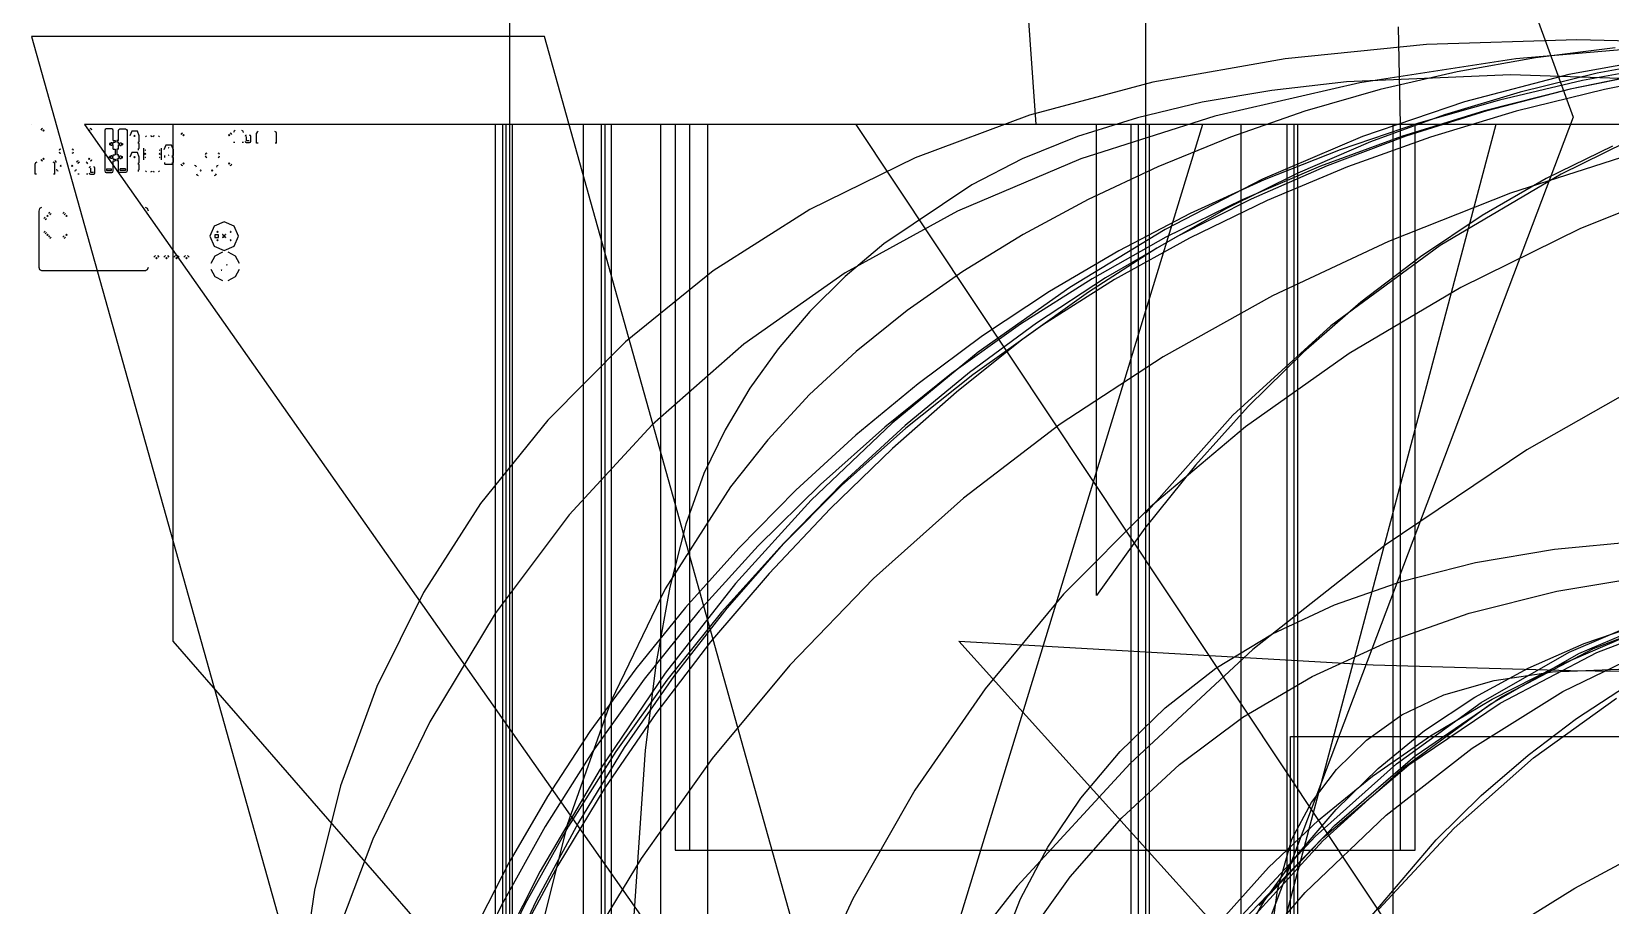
# Model space of a CAD drawing. Extents: x 0 to 263, y -199 to 66.
# Drawn here: x 0 to 61.5, y -24.2 to 9.8 of the extents above; entities that cross this region are included whole.
import ezdxf

# ---------------------------------------------------------------- set-up
doc = ezdxf.new("R2010")
doc.units = 0

msp = doc.modelspace()

# ---------------------------------------------------------------- linework, layer by layer
at = {"layer": 'Layer 1'}
for p, q in [((18.6267, 62.2754), (18.6267, -140.1246)), ((43.41323, -8.93807), (43.41323, 62.27533)), ((57.85774, 12.56), (60.06663, 6.49333)), ((38.719177, 12.11892), (39.1332, 6.20889)), ((53.3421, 6.20889), (53.256059, 10.012503)), ((0, 9.64223), (58.5616, -199.24777)), ((19.99, 9.64223), (0, 9.64223)), ((0, 9.64223), (0, 9.64223)), ((78.41, -199.24777), (19.99, 9.64223)), ((54.351741, 9.318997), (48.846506, 8.769076)), ((60.2088, 9.5022), (54.351741, 9.318997)), ((64.332442, 9.316782), (57.829739, 8.761157)), ((63.83043, 9.4272), (60.2088, 9.5022)), ((48.846506, 8.769076), (43.692, 7.851967)), ((57.829739, 8.761157), (51.753495, 7.835117)), ((58.601064, 8.807033), (55.549774, 8.266634)), ((61.704227, 9.193162), (58.601064, 8.807033)), ((64.052927, 8.901613), (59.898927, 8.150003)), ((64.055181, 8.772383), (60.998255, 8.204691)), ((57.61999, 8.1372), (51.233134, 7.871809)), ((55.549774, 8.266634), (52.5514, 7.572067)), ((59.898927, 8.150003), (55.833112, 7.09687)), ((61.888016, 7.996965), (57.61999, 8.1372)), ((60.998255, 8.204691), (57.997814, 7.474655)), ((63.373378, 8.274616), (59.948801, 7.58361)), ((63.296417, 8.2764), (59.957137, 7.586809)), ((63.759859, 8.538795), (60.430798, 7.917968)), ((64.835213, 8.26742), (61.289351, 7.572799)), ((43.692, 7.851967), (38.887125, 6.567202)), ((48.32815, 7.539279), (45.613926, 7.072823)), ((51.753495, 7.835117), (46.103195, 6.538661)), ((51.233134, 7.871809), (48.32815, 7.539279)), ((52.5514, 7.572067), (49.606984, 6.723439)), ((57.997814, 7.474655), (55.053917, 6.582211)), ((59.948801, 7.58361), (56.615709, 6.738666)), ((59.957137, 7.586809), (56.709273, 6.743976)), ((60.430798, 7.917968), (57.192553, 7.158999)), ((61.289351, 7.572799), (57.847531, 6.723836)), ((45.613926, 7.072823), (43.08931, 6.471913)), ((55.833112, 7.09687), (51.855503, 5.741704)), ((57.192553, 7.158999), (54.044986, 6.261822)), ((0, 6.20889), (0, 6.20889)), ((45.6265, 6.20889), (0.8489, -140.12411)), ((32.12662, 6.20919), (2.06632, 6.20919)), ((2.06632, 6.20919), (2.06668, 6.20889)), ((2.06668, 6.20889), (55.55368, -69.85161)), ((57.0551, 6.20889), (3.4335, -195.81511)), ((60.06663, 6.49333), (4.56453, -140.12467)), ((5.50223, 6.20889), (5.50223, -13.92441)), ((5.50223, 6.208271), (5.50223, 6.20889)), ((135.04423, 6.208271), (5.50223, 6.208271)), ((18.0622, 6.20889), (18.0622, -195.81311)), ((42.8489, 6.20889), (18.0622, 6.20889)), ((18.0622, 6.20889), (18.0622, 6.20889)), ((43.13332, 6.20905), (18.34662, 6.20905)), ((18.34662, 6.20905), (18.3467, 6.20889)), ((18.3467, 6.20889), (18.3467, -140.12411)), ((41.4889, 6.20889), (18.4845, 6.20889)), ((18.4845, 6.20889), (18.4845, -195.81311)), ((43.41309, 6.20943), (18.62639, 6.20943)), ((18.62639, 6.20943), (18.6267, 6.20889)), ((18.62646, 6.20853), (18.6267, 6.20889)), ((43.41486, 6.20853), (18.62646, 6.20853)), ((18.6267, 6.20889), (18.6267, -140.12411)), ((18.6267, 6.20889), (18.6267, -140.12311)), ((18.6267, 6.20889), (18.6267, -195.81511)), ((18.62677, 6.20861), (18.6267, 6.20889)), ((43.41517, 6.20861), (18.62677, 6.20861)), ((18.72, 6.209), (18.72, -140.124)), ((43.5555, 6.209), (18.72, 6.209)), ((18.72, 6.209), (18.72, 6.209)), ((21.4978, 6.20889), (21.4978, -195.81311)), ((47.1333, 6.20889), (21.4978, 6.20889)), ((21.4978, 6.20889), (21.4978, 6.20889)), ((48.91993, 6.209334), (22.19993, 6.209334)), ((22.19993, 6.209334), (22.2, 6.20889)), ((22.2, 6.20889), (22.2, -195.81311)), ((22.3422, 6.20889), (22.3422, -195.81311)), ((22.3432, 6.20879), (22.3422, 6.20889)), ((173.0982, 6.20879), (22.3432, 6.20879)), ((22.5778, 6.20889), (22.5778, -195.81311)), ((49.3422, 6.20889), (22.5778, 6.20889)), ((22.5778, 6.20889), (22.5778, 6.20889)), ((24.50651, 6.20884), (24.5066, 6.20889)), ((49.19981, 6.20884), (24.50651, 6.20884)), ((24.5066, 6.20889), (24.5066, -120.84011)), ((39.1332, 6.20889), (25.071, 6.20889)), ((25.071, 6.20889), (25.0711, 6.20889)), ((25.0711, 6.20889), (25.0711, -22.06211)), ((25.6355, 6.20889), (25.6355, -22.06211)), ((53.9065, 6.20889), (25.6355, 6.20889)), ((25.6355, 6.20889), (25.6355, 6.20889)), ((26.34, 6.20889), (26.34, -195.81511)), ((53.0584, 6.20889), (26.34, 6.20889)), ((26.34, 6.20889), (26.34, 6.20889)), ((70.55372, -51.55121), (32.12662, 6.20919)), ((38.887125, 6.567202), (34.430784, 4.914312)), ((43.08931, 6.471913), (40.75315, 5.736022)), ((46.103195, 6.538661), (40.878323, 4.87179)), ((41.48892, 6.20901), (41.4889, 6.20889)), ((41.48892, -12.13769), (41.48892, 6.20901)), ((42.8489, -195.81311), (42.8489, 6.20889)), ((43.13332, -70.41305), (43.13332, 6.20905)), ((43.41309, -69.71057), (43.41309, 6.20943)), ((43.41486, -73.70657), (43.41486, 6.20853)), ((43.41517, -73.84819), (43.41517, 6.20861)), ((43.5555, -140.124), (43.5555, 6.209)), ((45.62674, 6.20959), (45.6265, 6.20889)), ((71.54224, 6.20959), (45.62674, 6.20959)), ((49.606984, 6.723439), (46.71757, 5.720851)), ((47.1333, -152.54211), (47.1333, 6.20889)), ((48.91993, -83.488466), (48.91993, 6.209334)), ((49.19981, -120.84016), (49.19981, 6.20884)), ((49.3422, -88.99561), (49.3422, 6.20889)), ((54.044986, 6.261822), (50.987965, 5.226371)), ((55.053917, 6.582211), (52.166623, 5.527293)), ((53.0584, -195.81511), (53.0584, 6.20889)), ((53.3421, -22.06211), (53.3421, 6.20889)), ((56.615709, 6.738666), (53.374102, 5.739646)), ((56.709273, 6.743976), (53.55303, 5.747901)), ((53.9065, -22.06211), (53.9065, 6.20889)), ((57.847531, 6.723836), (54.509811, 5.720538)), ((57.05528, 6.20739), (57.0551, 6.20889)), ((84.33698, 6.20739), (57.05528, 6.20739)), ((0.383358, 6.031689), (0.367088, 5.992405)), ((0.422643, 6.04796), (0.383358, 6.031689)), ((0.469032, 5.998514), (0.444589, 5.97407)), ((0.444589, 5.97407), (0.469032, 5.949626)), ((0.493475, 5.97407), (0.469032, 5.998514)), ((0.469032, 5.949626), (0.493475, 5.97407)), ((0.493475, 5.97407), (0.493475, 5.97407)), ((2.242907, 5.998514), (2.218464, 5.97407)), ((2.218464, 5.97407), (2.242907, 5.949626)), ((2.26735, 5.97407), (2.242907, 5.998514)), ((2.242907, 5.949626), (2.26735, 5.97407)), ((2.26735, 5.97407), (2.26735, 5.97407)), ((2.328577, 6.031684), (2.289294, 6.047956)), ((2.34485, 5.9924), (2.328577, 6.031684)), ((2.85153, 5.97813), (2.85153, 5.97813)), ((2.85153, 5.97813), (2.85153, 4.39702)), ((2.867812, 6.017417), (2.851536, 5.978129)), ((2.9071, 6.03368), (2.867812, 6.017417)), ((3.12932, 6.03368), (2.9071, 6.03368)), ((3.168595, 6.017418), (3.129308, 6.033681)), ((3.12932, 6.03368), (3.12932, 6.03368)), ((3.18486, 5.97813), (3.168595, 6.017418)), ((3.184855, 5.58758), (3.25541, 5.58758)), ((3.18486, 5.97813), (3.18486, 5.97813)), ((3.18486, 5.587577), (3.18486, 5.97813)), ((3.25541, 5.58758), (3.25541, 5.58758)), ((3.25541, 5.58758), (3.25541, 5.58758)), ((3.25541, 5.58758), (3.25541, 5.52091)), ((3.31649, 5.58758), (3.31649, 5.58758)), ((3.387046, 5.58758), (3.31649, 5.58758)), ((3.31649, 5.58758), (3.31649, 5.58758)), ((3.31649, 5.58758), (3.31649, 5.52091)), ((3.38704, 5.97813), (3.403316, 6.017418)), ((3.38704, 5.97813), (3.38704, 5.97813)), ((3.38704, 5.587577), (3.38704, 5.97813)), ((3.403316, 6.017418), (3.442607, 6.033681)), ((3.44258, 6.03368), (3.44258, 6.03368)), ((3.44258, 6.03368), (3.6648, 6.03368)), ((3.66481, 6.03368), (3.704101, 6.017417)), ((3.704101, 6.017417), (3.720377, 5.978129)), ((3.72037, 5.97813), (3.72037, 5.97813)), ((3.72037, 5.97813), (3.72037, 4.39702)), ((3.906982, 5.949163), (3.830578, 5.76091)), ((4.124375, 5.949163), (3.906982, 5.949163)), ((4.014085, 5.78607), (3.989631, 5.76163)), ((3.989631, 5.76163), (4.014085, 5.737179)), ((4.03852, 5.76163), (4.014085, 5.78607)), ((4.014085, 5.737179), (4.03852, 5.76163)), ((4.03852, 5.76163), (4.03852, 5.76163)), ((4.03852, 5.76163), (4.03852, 5.76163)), ((4.19798, 5.76091), (4.124375, 5.949163)), ((4.16019, 5.5394), (4.16019, 5.5394)), ((4.16019, 5.472732), (4.16019, 5.5394)), ((4.19823, 5.5394), (4.1602, 5.5394)), ((4.19792, 5.76163), (4.19792, 5.76163)), ((4.19792, 5.5394), (4.19792, 5.76163)), ((4.19823, 5.5394), (4.19823, 5.5394)), ((4.4795, 5.76094), (4.435677, 5.723871)), ((4.678821, 5.747922), (4.647389, 5.76094)), ((4.69184, 5.71649), (4.678821, 5.747922)), ((4.743183, 5.748017), (4.73017, 5.716596)), ((4.77462, 5.76103), (4.743183, 5.748017)), ((4.98634, 5.72396), (4.942502, 5.761029)), ((5.837525, 5.853639), (5.821255, 5.814355)), ((5.87681, 5.86991), (5.837525, 5.853639)), ((5.923197, 5.820464), (5.898754, 5.79602)), ((5.898754, 5.79602), (5.923197, 5.771576)), ((5.94764, 5.79602), (5.923197, 5.820464)), ((5.923197, 5.771576), (5.94764, 5.79602)), ((5.94764, 5.79602), (5.94764, 5.79602)), ((7.697077, 5.820464), (7.672634, 5.79602)), ((7.672634, 5.79602), (7.697077, 5.771576)), ((7.72152, 5.79602), (7.697077, 5.820464)), ((7.697077, 5.771576), (7.72152, 5.79602)), ((7.72152, 5.79602), (7.72152, 5.79602)), ((7.782747, 5.853644), (7.743464, 5.869916)), ((7.79902, 5.81436), (7.782747, 5.853644)), ((7.889119, 5.950156), (7.869592, 5.903015)), ((7.93626, 5.96968), (7.889119, 5.950156)), ((8.241623, 5.950151), (8.194484, 5.969675)), ((8.26115, 5.90301), (8.241623, 5.950151)), ((8.329714, 5.777664), (8.316695, 5.746236)), ((8.31672, 5.55468), (8.329739, 5.523254)), ((8.36114, 5.79068), (8.329714, 5.777664)), ((8.37226, 5.73512), (8.37226, 5.73512)), ((8.37226, 5.565788), (8.37226, 5.73512)), ((8.48428, 5.56579), (8.37228, 5.56579)), ((8.48428, 5.56579), (8.48428, 5.56579)), ((8.526801, 5.777658), (8.495376, 5.790674)), ((8.526796, 5.523249), (8.539815, 5.554675)), ((8.53982, 5.74623), (8.526801, 5.777658)), ((8.53982, 5.74623), (8.53982, 5.74623)), ((8.53982, 5.554676), (8.53982, 5.74623)), ((8.76839, 5.868), (8.76839, 5.868)), ((8.76839, 5.475223), (8.76839, 5.868)), ((8.787919, 5.915146), (8.768395, 5.868005)), ((8.83506, 5.93467), (8.787919, 5.915146)), ((9.526633, 5.915141), (9.479493, 5.934665)), ((9.54616, 5.868), (9.526633, 5.915141)), ((9.54616, 5.868), (9.54616, 5.868)), ((9.54616, 5.475223), (9.54616, 5.868)), ((40.75315, 5.736022), (38.604294, 4.864624)), ((46.71757, 5.720851), (43.8842, 4.56441)), ((51.855503, 5.741704), (47.966117, 4.083998)), ((53.374102, 5.739646), (50.223983, 4.586409)), ((53.55303, 5.747901), (50.488612, 4.598584)), ((54.509811, 5.720538), (51.27625, 4.562911)), ((1.094466, 5.237239), (1.078195, 5.197955)), ((1.0782, 5.1424), (1.09447, 5.103117)), ((1.13375, 5.25351), (1.094466, 5.237239)), ((1.09447, 5.103117), (1.133755, 5.086844)), ((1.617477, 5.237245), (1.578194, 5.253516)), ((1.5782, 5.08685), (1.617483, 5.103122)), ((1.63375, 5.19796), (1.617477, 5.237245)), ((1.617483, 5.103122), (1.633756, 5.142405)), ((3.03263, 5.46759), (3.03263, 5.46759)), ((3.03263, 5.46759), (3.03263, 5.41869)), ((3.03263, 4.95647), (3.03263, 4.95647)), ((3.03263, 4.907584), (3.03263, 4.95647)), ((3.08487, 5.46759), (3.03264, 5.46759)), ((3.08487, 5.4187), (3.03264, 5.4187)), ((3.08487, 4.95647), (3.03264, 4.95647)), ((3.12932, 5.49314), (3.08487, 5.49314)), ((3.08487, 5.49314), (3.08487, 5.49314)), ((3.08487, 5.49314), (3.08487, 5.46759)), ((3.08487, 5.46759), (3.08487, 5.46759)), ((3.08487, 5.4187), (3.08487, 5.4187)), ((3.08487, 5.4187), (3.08487, 5.4187)), ((3.08487, 5.4187), (3.08487, 5.39314)), ((3.12932, 5.39314), (3.08487, 5.39314)), ((3.12932, 4.98203), (3.08487, 4.98203)), ((3.08487, 4.98203), (3.08487, 4.98203)), ((3.08487, 4.956473), (3.08487, 4.98203)), ((3.08487, 4.95647), (3.08487, 4.95647)), ((3.18486, 5.46759), (3.12931, 5.46759)), ((3.18486, 5.4187), (3.12931, 5.4187)), ((3.18486, 4.95647), (3.12931, 4.95647)), ((3.12932, 5.49314), (3.12932, 5.49314)), ((3.12932, 5.49314), (3.12932, 5.49314)), ((3.12932, 5.49314), (3.12932, 5.46759)), ((3.12932, 5.4187), (3.12932, 5.4187)), ((3.12932, 5.4187), (3.12932, 5.39314)), ((3.12932, 5.39314), (3.12932, 5.39314)), ((3.12932, 4.98203), (3.12932, 4.98203)), ((3.12932, 4.98203), (3.12932, 4.98203)), ((3.12932, 4.956473), (3.12932, 4.98203)), ((3.184855, 5.52091), (3.25541, 5.52091)), ((3.184855, 5.24313), (3.25541, 5.24313)), ((3.184855, 5.02092), (3.25541, 5.02092)), ((3.18486, 5.52091), (3.18486, 5.52091)), ((3.18486, 5.467582), (3.18486, 5.52091)), ((3.18486, 5.46759), (3.18486, 5.46759)), ((3.18486, 5.4187), (3.18486, 5.4187)), ((3.18486, 5.4187), (3.18486, 5.4187)), ((3.18486, 5.243138), (3.18486, 5.4187)), ((3.18486, 5.02092), (3.18486, 5.02092)), ((3.18486, 4.956471), (3.18486, 5.02092)), ((3.18486, 4.95647), (3.18486, 4.95647)), ((3.25541, 5.52091), (3.25541, 5.52091)), ((3.25541, 5.24313), (3.25541, 5.24313)), ((3.25541, 5.24313), (3.25541, 5.24313)), ((3.25541, 5.24313), (3.25541, 5.02092)), ((3.25541, 5.02092), (3.25541, 5.02092)), ((3.31649, 5.52091), (3.31649, 5.52091)), ((3.387046, 5.52091), (3.31649, 5.52091)), ((3.31649, 5.24313), (3.31649, 5.24313)), ((3.387046, 5.24313), (3.31649, 5.24313)), ((3.31649, 5.24313), (3.31649, 5.24313)), ((3.31649, 5.24313), (3.31649, 5.02092)), ((3.31649, 5.02092), (3.31649, 5.02092)), ((3.387046, 5.02092), (3.31649, 5.02092)), ((3.38704, 5.52091), (3.38704, 5.52091)), ((3.38704, 5.467582), (3.38704, 5.52091)), ((3.38704, 5.46759), (3.38704, 5.46759)), ((3.38704, 5.46759), (3.44261, 5.46759)), ((3.38704, 5.4187), (3.38704, 5.4187)), ((3.38704, 5.4187), (3.44261, 5.4187)), ((3.38704, 5.4187), (3.38704, 5.4187)), ((3.38704, 5.243138), (3.38704, 5.4187)), ((3.38704, 5.02092), (3.38704, 5.02092)), ((3.38704, 4.956471), (3.38704, 5.02092)), ((3.38704, 4.95647), (3.38704, 4.95647)), ((3.38704, 4.95647), (3.44261, 4.95647)), ((3.44258, 5.49314), (3.44258, 5.49314)), ((3.44258, 5.49314), (3.48703, 5.49314)), ((3.44258, 5.49314), (3.44258, 5.49314)), ((3.44258, 5.49314), (3.44258, 5.46759)), ((3.44258, 5.4187), (3.44258, 5.4187)), ((3.44258, 5.4187), (3.44258, 5.39314)), ((3.44258, 5.39314), (3.44258, 5.39314)), ((3.44258, 5.39314), (3.48703, 5.39314)), ((3.44258, 4.98203), (3.44258, 4.98203)), ((3.44258, 4.98203), (3.48703, 4.98203)), ((3.44258, 4.98203), (3.44258, 4.98203)), ((3.44258, 4.956473), (3.44258, 4.98203)), ((3.48703, 5.49314), (3.48703, 5.49314)), ((3.48703, 5.49314), (3.48703, 5.46759)), ((3.48703, 5.46759), (3.48703, 5.46759)), ((3.48703, 5.46759), (3.53926, 5.46759)), ((3.48703, 5.4187), (3.48703, 5.4187)), ((3.48703, 5.4187), (3.53926, 5.4187)), ((3.48703, 5.4187), (3.48703, 5.4187)), ((3.48703, 5.4187), (3.48703, 5.39314)), ((3.48703, 4.98203), (3.48703, 4.98203)), ((3.48703, 4.956473), (3.48703, 4.98203)), ((3.48703, 4.95647), (3.48703, 4.95647)), ((3.48703, 4.95647), (3.53926, 4.95647)), ((3.53927, 5.46759), (3.53927, 5.46759)), ((3.53927, 5.46759), (3.53927, 5.41869)), ((3.53927, 4.95647), (3.53927, 4.95647)), ((3.53927, 4.907584), (3.53927, 4.95647)), ((3.906982, 5.121709), (3.830578, 4.93344)), ((4.124375, 5.121709), (3.906982, 5.121709)), ((4.014085, 4.958611), (3.989631, 4.93416)), ((3.989631, 4.93416), (4.014085, 4.90972)), ((4.03852, 4.93416), (4.014085, 4.958611)), ((4.014085, 4.90972), (4.03852, 4.93416)), ((4.03852, 4.93416), (4.03852, 4.93416)), ((4.03852, 4.93416), (4.03852, 4.93416)), ((4.19798, 4.93344), (4.124375, 5.121709)), ((4.16019, 5.27273), (4.16019, 5.27273)), ((4.16019, 5.206062), (4.16019, 5.27273)), ((4.19823, 5.47273), (4.1602, 5.47273)), ((4.1984, 5.27287), (4.1602, 5.27287)), ((4.19792, 4.93416), (4.19792, 4.93416)), ((4.19792, 4.711941), (4.19792, 4.93416)), ((4.19809, 5.47273), (4.19809, 5.47273)), ((4.19809, 5.272733), (4.19809, 5.47273)), ((4.19823, 5.47273), (4.19823, 5.47273)), ((4.1984, 5.27287), (4.1984, 5.27287)), ((4.3624, 5.2883), (4.3624, 4.836903)), ((4.43045, 5.087049), (4.405998, 5.06261)), ((4.405998, 5.06261), (4.43045, 5.038158)), ((4.430425, 5.215386), (4.422096, 5.20704)), ((4.422096, 5.20704), (4.430425, 5.198711)), ((4.430425, 4.92649), (4.422096, 4.91816)), ((4.43877, 5.20704), (4.430425, 5.215386)), ((4.430425, 5.198711), (4.43877, 5.20704)), ((4.43877, 4.91816), (4.430425, 4.92649)), ((4.45489, 5.06261), (4.43045, 5.087049)), ((4.43045, 5.038158), (4.45489, 5.06261)), ((4.43877, 5.20704), (4.43877, 5.20704)), ((4.43877, 5.20704), (4.43877, 5.20704)), ((4.45489, 5.06261), (4.45489, 5.06261)), ((4.45489, 5.06261), (4.45489, 5.06261)), ((4.991558, 5.087136), (4.96712, 5.0627)), ((4.96712, 5.0627), (4.991558, 5.038245)), ((4.96712, 5.0627), (4.96712, 5.0627)), ((4.96712, 5.0627), (4.96712, 5.0627)), ((4.991558, 5.21548), (4.98323, 5.20715)), ((4.98323, 5.20715), (4.991558, 5.198806)), ((4.98323, 5.20715), (4.98323, 5.20715)), ((4.98323, 5.20715), (4.98323, 5.20715)), ((4.991558, 4.92658), (4.98323, 4.91825)), ((4.999904, 5.20715), (4.991558, 5.21548)), ((4.991558, 5.198806), (4.999904, 5.20715)), ((5.015995, 5.0627), (4.991558, 5.087136)), ((4.991558, 5.038245), (5.015995, 5.0627)), ((4.999904, 4.91825), (4.991558, 4.92658)), ((5.0596, 4.837), (5.0596, 5.288397)), ((5.233875, 5.405838), (5.157469, 5.21758)), ((5.19515, 4.92942), (5.19515, 4.99608)), ((5.19515, 4.92942), (5.19515, 4.92942)), ((5.451269, 5.405838), (5.233875, 5.405838)), ((5.341275, 5.312739), (5.33293, 5.30441)), ((5.33293, 5.30441), (5.341275, 5.29608)), ((5.33293, 5.30441), (5.33293, 5.30441)), ((5.33293, 5.30441), (5.33293, 5.30441)), ((5.341275, 5.0183), (5.33293, 5.00997)), ((5.33293, 5.00997), (5.341275, 5.001629)), ((5.33293, 5.00997), (5.33293, 5.00997)), ((5.33293, 5.00997), (5.33293, 5.00997)), ((5.349606, 5.30441), (5.341275, 5.312739)), ((5.341275, 5.29608), (5.349606, 5.30441)), ((5.349606, 5.00997), (5.341275, 5.0183)), ((5.341275, 5.001629), (5.349606, 5.00997)), ((5.52487, 5.21758), (5.451269, 5.405838)), ((5.52513, 4.99608), (5.48709, 4.99608)), ((5.52513, 4.92942), (5.48709, 4.92942)), ((5.48711, 4.99608), (5.48711, 4.99608)), ((5.48711, 4.929417), (5.48711, 4.99608)), ((5.52482, 5.2183), (5.52482, 5.2183)), ((5.52482, 4.996081), (5.52482, 5.2183)), ((5.52499, 4.92942), (5.52499, 4.92942)), ((5.52499, 4.729419), (5.52499, 4.92942)), ((5.52513, 4.99608), (5.52513, 4.99608)), ((5.52513, 4.92942), (5.52513, 4.92942)), ((6.76755, 4.982), (6.78382, 4.942717)), ((6.783825, 5.07684), (6.767555, 5.037555)), ((6.78382, 4.942717), (6.823105, 4.926444)), ((6.82311, 5.09311), (6.783825, 5.07684)), ((7.306827, 5.076835), (7.267544, 5.093105)), ((7.26755, 4.92644), (7.306833, 4.942713)), ((7.3231, 5.03755), (7.306827, 5.076835)), ((7.306833, 4.942713), (7.323106, 4.981996)), ((7.92517, 5.51023), (7.86961, 5.51023)), ((7.92517, 5.51023), (7.92517, 5.51023)), ((8.26115, 5.51023), (8.2056, 5.51023)), ((8.26115, 5.51023), (8.26115, 5.51023)), ((8.329739, 5.523254), (8.361165, 5.510235)), ((8.361148, 5.51023), (8.49537, 5.51023)), ((8.49537, 5.51023), (8.526796, 5.523249)), ((8.49537, 5.51023), (8.49537, 5.51023)), ((8.82394, 5.47522), (8.76839, 5.47522)), ((8.82394, 5.47522), (8.82394, 5.47522)), ((9.54616, 5.47522), (9.49061, 5.47522)), ((9.54616, 5.47522), (9.54616, 5.47522)), ((50.987965, 5.226371), (48.021354, 4.052581)), ((52.166623, 5.527293), (49.335987, 4.309835)), ((62.675522, 5.15885), (57.630689, 3.530997)), ((61.602511, 5.36602), (59.01892, 4.098975)), ((62.102931, 5.50326), (59.59543, 4.27973)), ((0.133755, 4.67018), (0.133755, 4.67018)), ((0.133755, 4.277403), (0.133755, 4.67018)), ((0.15328, 4.717326), (0.133756, 4.670185)), ((0.200421, 4.73685), (0.15328, 4.717326)), ((0.367088, 4.84796), (0.383358, 4.808677)), ((0.383358, 4.808677), (0.422643, 4.792404)), ((0.469032, 4.890733), (0.444589, 4.86629)), ((0.444589, 4.86629), (0.469032, 4.841847)), ((0.493475, 4.86629), (0.469032, 4.890733)), ((0.469032, 4.841847), (0.493475, 4.86629)), ((0.493475, 4.86629), (0.493475, 4.86629)), ((0.892004, 4.717321), (0.844864, 4.736845)), ((0.911531, 4.67018), (0.892004, 4.717321)), ((0.947559, 4.772881), (0.900419, 4.792408)), ((0.911531, 4.67018), (0.911531, 4.67018)), ((0.911531, 4.277403), (0.911531, 4.67018)), ((0.967086, 4.72574), (0.947559, 4.772881)), ((0.967086, 4.46752), (0.986613, 4.42038)), ((0.986613, 4.42038), (1.033754, 4.400853)), ((1.133757, 4.621073), (1.109314, 4.59663)), ((1.109314, 4.59663), (1.133757, 4.572187)), ((1.1582, 4.59663), (1.133757, 4.621073)), ((1.133757, 4.572187), (1.1582, 4.59663)), ((1.1582, 4.59663), (1.1582, 4.59663)), ((1.578197, 4.621073), (1.553754, 4.59663)), ((1.553754, 4.59663), (1.578197, 4.572187)), ((1.60264, 4.59663), (1.578197, 4.621073)), ((1.578197, 4.572187), (1.60264, 4.59663)), ((1.60264, 4.59663), (1.60264, 4.59663)), ((1.6782, 4.40085), (1.72534, 4.420377)), ((1.72534, 4.420377), (1.744867, 4.467517)), ((1.764399, 4.772873), (1.744872, 4.725732)), ((1.81154, 4.7924), (1.764399, 4.772873)), ((1.819939, 4.717326), (1.800412, 4.670185)), ((1.86708, 4.73685), (1.819939, 4.717326)), ((2.172443, 4.717321), (2.125304, 4.736845)), ((2.19197, 4.67018), (2.172443, 4.717321)), ((2.242907, 4.890733), (2.218464, 4.86629)), ((2.218464, 4.86629), (2.242907, 4.841847)), ((2.26735, 4.86629), (2.242907, 4.890733)), ((2.242907, 4.841847), (2.26735, 4.86629)), ((2.260534, 4.544834), (2.247515, 4.513406)), ((2.24754, 4.32185), (2.260559, 4.290424)), ((2.29196, 4.55785), (2.260534, 4.544834)), ((2.26735, 4.86629), (2.26735, 4.86629)), ((2.28931, 4.7924), (2.328593, 4.808673)), ((2.30308, 4.50229), (2.30308, 4.50229)), ((2.30308, 4.332958), (2.30308, 4.50229)), ((2.4151, 4.33296), (2.3031, 4.33296)), ((2.328593, 4.808673), (2.344866, 4.847956)), ((2.4151, 4.33296), (2.4151, 4.33296)), ((2.457621, 4.544828), (2.426196, 4.557844)), ((2.457616, 4.290419), (2.470635, 4.321845)), ((2.47064, 4.5134), (2.457621, 4.544828)), ((2.47064, 4.5134), (2.47064, 4.5134)), ((2.47064, 4.321846), (2.47064, 4.5134)), ((2.85153, 4.39702), (2.867806, 4.357743)), ((2.867806, 4.357743), (2.907097, 4.341469)), ((2.907102, 4.34147), (3.12932, 4.34147)), ((2.91819, 4.48258), (2.91819, 4.48258)), ((2.91819, 4.48258), (2.91819, 4.41202)), ((2.918202, 4.48258), (3.1182, 4.48258)), ((2.918202, 4.41202), (3.1182, 4.41202)), ((3.08487, 4.90758), (3.03264, 4.90758)), ((3.08487, 4.90758), (3.08487, 4.90758)), ((3.08487, 4.90758), (3.08487, 4.90758)), ((3.08487, 4.882023), (3.08487, 4.90758)), ((3.12932, 4.88203), (3.08487, 4.88203)), ((3.1182, 4.48258), (3.1182, 4.48258)), ((3.1182, 4.48258), (3.1182, 4.48258)), ((3.1182, 4.412024), (3.1182, 4.48258)), ((3.1182, 4.41202), (3.1182, 4.41202)), ((3.18486, 4.90758), (3.12931, 4.90758)), ((3.12932, 4.90758), (3.12932, 4.90758)), ((3.12932, 4.882023), (3.12932, 4.90758)), ((3.12932, 4.88203), (3.12932, 4.88203)), ((3.12932, 4.34147), (3.168608, 4.357744)), ((3.12932, 4.34147), (3.12932, 4.34147)), ((3.168608, 4.357744), (3.184872, 4.397021)), ((3.184855, 4.85425), (3.25541, 4.85425)), ((3.184855, 4.78758), (3.25541, 4.78758)), ((3.18486, 4.90758), (3.18486, 4.90758)), ((3.18486, 4.90758), (3.18486, 4.90758)), ((3.18486, 4.854248), (3.18486, 4.90758)), ((3.18486, 4.78758), (3.18486, 4.78758)), ((3.18486, 4.397016), (3.18486, 4.78758)), ((3.25541, 4.85425), (3.25541, 4.85425)), ((3.25541, 4.85425), (3.25541, 4.85425)), ((3.25541, 4.85425), (3.25541, 4.78758)), ((3.25541, 4.78758), (3.25541, 4.78758)), ((3.31649, 4.85425), (3.31649, 4.85425)), ((3.387046, 4.85425), (3.31649, 4.85425)), ((3.31649, 4.85425), (3.31649, 4.85425)), ((3.31649, 4.85425), (3.31649, 4.78758)), ((3.31649, 4.78758), (3.31649, 4.78758)), ((3.387046, 4.78758), (3.31649, 4.78758)), ((3.403289, 4.357744), (3.38703, 4.397021)), ((3.38704, 4.90758), (3.38704, 4.90758)), ((3.38704, 4.90758), (3.44261, 4.90758)), ((3.38704, 4.90758), (3.38704, 4.90758)), ((3.38704, 4.854248), (3.38704, 4.90758)), ((3.38704, 4.78758), (3.38704, 4.78758)), ((3.38704, 4.397016), (3.38704, 4.78758)), ((3.44258, 4.34147), (3.403289, 4.357744)), ((3.44258, 4.90758), (3.44258, 4.90758)), ((3.44258, 4.882023), (3.44258, 4.90758)), ((3.44258, 4.88203), (3.44258, 4.88203)), ((3.44258, 4.88203), (3.48703, 4.88203)), ((3.44258, 4.34147), (3.44258, 4.34147)), ((3.664795, 4.34147), (3.44258, 4.34147)), ((3.4537, 4.48258), (3.4537, 4.48258)), ((3.653698, 4.48258), (3.4537, 4.48258)), ((3.4537, 4.48258), (3.4537, 4.48258)), ((3.4537, 4.412024), (3.4537, 4.48258)), ((3.4537, 4.41202), (3.4537, 4.41202)), ((3.653698, 4.41202), (3.4537, 4.41202)), ((3.48703, 4.90758), (3.48703, 4.90758)), ((3.48703, 4.90758), (3.53926, 4.90758)), ((3.48703, 4.90758), (3.48703, 4.90758)), ((3.48703, 4.882023), (3.48703, 4.90758)), ((3.65371, 4.48258), (3.65371, 4.48258)), ((3.65371, 4.48258), (3.65371, 4.41202)), ((3.704094, 4.357743), (3.664803, 4.341469)), ((3.72037, 4.39702), (3.704094, 4.357743)), ((4.16019, 4.71194), (4.16019, 4.71194)), ((4.16019, 4.645277), (4.16019, 4.71194)), ((4.16019, 4.44528), (4.16019, 4.44528)), ((4.16019, 4.378612), (4.16019, 4.44528)), ((4.19823, 4.71194), (4.1602, 4.71194)), ((4.19823, 4.64528), (4.1602, 4.64528)), ((4.1984, 4.4454), (4.1602, 4.4454)), ((4.19809, 4.64528), (4.19809, 4.64528)), ((4.19809, 4.445279), (4.19809, 4.64528)), ((4.19823, 4.71194), (4.19823, 4.71194)), ((4.19823, 4.64528), (4.19823, 4.64528)), ((4.1984, 4.4454), (4.1984, 4.4454)), ((4.422096, 4.91816), (4.430425, 4.909831)), ((4.430425, 4.909831), (4.43877, 4.91816)), ((4.43567, 4.40135), (4.479493, 4.364266)), ((4.43877, 4.91816), (4.43877, 4.91816)), ((4.43877, 4.91816), (4.43877, 4.91816)), ((4.64739, 4.36427), (4.678811, 4.377299)), ((4.678811, 4.377299), (4.691841, 4.40872)), ((4.73017, 4.40881), (4.743183, 4.377393)), ((4.743183, 4.377393), (4.774604, 4.364375)), ((4.94251, 4.36437), (4.986348, 4.401439)), ((4.98323, 4.91825), (4.991558, 4.909921)), ((4.98323, 4.91825), (4.98323, 4.91825)), ((4.98323, 4.91825), (4.98323, 4.91825)), ((4.991558, 4.909921), (4.999904, 4.91825)), ((5.19515, 4.66274), (5.19515, 4.7294)), ((5.19515, 4.66274), (5.19515, 4.66274)), ((5.19515, 4.66274), (5.48738, 4.66274)), ((5.19515, 4.66274), (5.19515, 4.66274)), ((5.5253, 4.72954), (5.4871, 4.72954)), ((5.48711, 4.72942), (5.48711, 4.72942)), ((5.48711, 4.662753), (5.48711, 4.72942)), ((5.5253, 4.72954), (5.5253, 4.72954)), ((5.82126, 4.66991), (5.83753, 4.630627)), ((5.83753, 4.630627), (5.876815, 4.614354)), ((5.923197, 4.712693), (5.898754, 4.68825)), ((5.898754, 4.68825), (5.923197, 4.663807)), ((5.94764, 4.68825), (5.923197, 4.712693)), ((5.923197, 4.663807), (5.94764, 4.68825)), ((5.94764, 4.68825), (5.94764, 4.68825)), ((6.401733, 4.594831), (6.354593, 4.614358)), ((6.42126, 4.54769), (6.401733, 4.594831)), ((6.587927, 4.443023), (6.563484, 4.41858)), ((6.563484, 4.41858), (6.587927, 4.394137)), ((6.61237, 4.41858), (6.587927, 4.443023)), ((6.587927, 4.394137), (6.61237, 4.41858)), ((6.61237, 4.41858), (6.61237, 4.41858)), ((7.032367, 4.443023), (7.007924, 4.41858)), ((7.007924, 4.41858), (7.032367, 4.394137)), ((7.05681, 4.41858), (7.032367, 4.443023)), ((7.032367, 4.394137), (7.05681, 4.41858)), ((7.05681, 4.41858), (7.05681, 4.41858)), ((7.218569, 4.594833), (7.199042, 4.547692)), ((7.26571, 4.61436), (7.218569, 4.594833)), ((7.697077, 4.712693), (7.672634, 4.68825)), ((7.672634, 4.68825), (7.697077, 4.663807)), ((7.72152, 4.68825), (7.697077, 4.712693)), ((7.697077, 4.663807), (7.72152, 4.68825)), ((7.72152, 4.68825), (7.72152, 4.68825)), ((7.74348, 4.61436), (7.782763, 4.630633)), ((7.782763, 4.630633), (7.799036, 4.669916)), ((34.430784, 4.914312), (30.321881, 2.892828)), ((40.878323, 4.87179), (36.078364, 2.834505)), ((38.604294, 4.864624), (36.64159, 3.85719)), ((43.8842, 4.56441), (41.171084, 3.287719)), ((49.335987, 4.309835), (46.56207, 2.929773)), ((50.223983, 4.586409), (47.16535, 3.278817)), ((50.488612, 4.598584), (47.516226, 3.296024)), ((51.27625, 4.562911), (48.146906, 3.250962)), ((0.18931, 4.2774), (0.133755, 4.2774)), ((0.18931, 4.2774), (0.18931, 4.2774)), ((0.911531, 4.2774), (0.855975, 4.2774)), ((0.911531, 4.2774), (0.911531, 4.2774)), ((1.85599, 4.2774), (1.80043, 4.2774)), ((1.85599, 4.2774), (1.85599, 4.2774)), ((2.19197, 4.2774), (2.13642, 4.2774)), ((2.19197, 4.2774), (2.19197, 4.2774)), ((2.260559, 4.290424), (2.291985, 4.277405)), ((2.291968, 4.2774), (2.42619, 4.2774)), ((2.42619, 4.2774), (2.457616, 4.290419)), ((2.42619, 4.2774), (2.42619, 4.2774)), ((6.42126, 4.28947), (6.440787, 4.24233)), ((6.440787, 4.24233), (6.487928, 4.222803)), ((7.13237, 4.2228), (7.17951, 4.242327)), ((7.17951, 4.242327), (7.199037, 4.289467)), ((36.64159, 3.85719), (33.211008, 1.565131)), ((47.966117, 4.083998), (44.164976, 2.123242)), ((48.021354, 4.052581), (45.145018, 2.740384)), ((59.59543, 4.27973), (54.883827, 1.493831)), ((59.01892, 4.098975), (56.522517, 2.66266)), ((65.346976, 4.145027), (60.355522, 2.155312)), ((41.171084, 3.287719), (38.638434, 1.928374)), ((47.16535, 3.278817), (44.198205, 1.81673)), ((47.516226, 3.296024), (44.636076, 1.840223)), ((48.146906, 3.250962), (45.121838, 1.784697)), ((57.630689, 3.530997), (52.86725, 1.64861)), ((0.314127, 2.93178), (0.281604, 2.837262)), ((0.28162, 2.83725), (0.28162, 2.83725)), ((0.28162, 2.83725), (0.28162, 0.64481)), ((0.392661, 2.97094), (0.314127, 2.93178)), ((0.480524, 2.55153), (0.530423, 2.60142)), ((0.53039, 2.5016), (0.580292, 2.55149)), ((0.530423, 2.60142), (0.530423, 2.60142)), ((0.580292, 2.55149), (0.580292, 2.55149)), ((0.623316, 2.668868), (0.598882, 2.64443)), ((0.598882, 2.64443), (0.623316, 2.619992)), ((0.647771, 2.64443), (0.623316, 2.668868)), ((0.623316, 2.619992), (0.647771, 2.64443)), ((0.647771, 2.64443), (0.647771, 2.64443)), ((0.647771, 2.64443), (0.647771, 2.64443)), ((0.666327, 2.73733), (0.71621, 2.78723)), ((0.716192, 2.68745), (0.766078, 2.73733)), ((0.71621, 2.78723), (0.71621, 2.78723)), ((0.766078, 2.73733), (0.766078, 2.73733)), ((1.21631, 2.73733), (1.2662, 2.78723)), ((1.2662, 2.78723), (1.2662, 2.78723)), ((1.3161, 2.73733), (1.266202, 2.687443)), ((1.3161, 2.73733), (1.3161, 2.73733)), ((1.359115, 2.668868), (1.334664, 2.64443)), ((1.334664, 2.64443), (1.359115, 2.619992)), ((1.38355, 2.64443), (1.359115, 2.668868)), ((1.359115, 2.619992), (1.38355, 2.64443)), ((1.38355, 2.64443), (1.38355, 2.64443)), ((1.38355, 2.64443), (1.38355, 2.64443)), ((4.522978, 2.931893), (4.444444, 2.971055)), ((4.5555, 2.83737), (4.522978, 2.931893)), ((30.321881, 2.892828), (26.559319, 0.50228)), ((36.078364, 2.834505), (31.702801, 0.426804)), ((45.145018, 2.740384), (42.358823, 1.289717)), ((46.56207, 2.929773), (43.844928, 1.387042)), ((56.522517, 2.66266), (54.113301, 1.056996)), ((0.530423, 2.05142), (0.480524, 2.001538)), ((0.580292, 2.00155), (0.53039, 1.951647)), ((0.530423, 2.05142), (0.530423, 2.05142)), ((0.580292, 2.00155), (0.580292, 2.00155)), ((0.623316, 1.933085), (0.598882, 1.90865)), ((0.598882, 1.90865), (0.623316, 1.884198)), ((0.647771, 1.90865), (0.623316, 1.933085)), ((0.623316, 1.884198), (0.647771, 1.90865)), ((0.647771, 1.90865), (0.647771, 1.90865)), ((0.647771, 1.90865), (0.647771, 1.90865)), ((0.666327, 1.81575), (0.71621, 1.86563)), ((0.71621, 1.86563), (0.71621, 1.86563)), ((1.2662, 1.86563), (1.216301, 1.815748)), ((1.2662, 1.86563), (1.2662, 1.86563)), ((1.359115, 1.933085), (1.334664, 1.90865)), ((1.334664, 1.90865), (1.359115, 1.884198)), ((1.38355, 1.90865), (1.359115, 1.933085)), ((1.359115, 1.884198), (1.38355, 1.90865)), ((1.38355, 1.90865), (1.38355, 1.90865)), ((1.38355, 1.90865), (1.38355, 1.90865)), ((7.108141, 2.253321), (6.945419, 1.86048)), ((6.945419, 1.86048), (7.10814, 1.467653)), ((7.500984, 2.416042), (7.108141, 2.253321)), ((7.13431, 1.91605), (7.13431, 1.91605)), ((7.13431, 1.91605), (7.13431, 1.80495)), ((7.27874, 1.91605), (7.13431, 1.91605)), ((7.245416, 2.049555), (7.220981, 2.0251)), ((7.220981, 2.0251), (7.245416, 2.000665)), ((7.26987, 2.0251), (7.245416, 2.049555)), ((7.245416, 2.000665), (7.26987, 2.0251)), ((7.26987, 2.0251), (7.26987, 2.0251)), ((7.26987, 2.0251), (7.26987, 2.0251)), ((7.27874, 1.91605), (7.27874, 1.91605)), ((7.27874, 1.804948), (7.27874, 1.91605)), ((7.27874, 1.91605), (7.27874, 1.91605)), ((7.442045, 1.927771), (7.433714, 1.91944)), ((7.433714, 1.91944), (7.442045, 1.911109)), ((7.45039, 1.91944), (7.442045, 1.927771)), ((7.442045, 1.911109), (7.45039, 1.91944)), ((7.45039, 1.91944), (7.45039, 1.91944)), ((7.45039, 1.91944), (7.45039, 1.91944)), ((7.500983, 1.90493), (7.456533, 1.86048)), ((7.456533, 1.86048), (7.500983, 1.816046)), ((7.54543, 1.86048), (7.500983, 1.90493)), ((7.500983, 1.816046), (7.54543, 1.86048)), ((7.893811, 2.253321), (7.500984, 2.416042)), ((7.54543, 1.86048), (7.54543, 1.86048)), ((7.54543, 1.86048), (7.54543, 1.86048)), ((7.559895, 1.927771), (7.551566, 1.91944)), ((7.551566, 1.91944), (7.559895, 1.911109)), ((7.56824, 1.91944), (7.559895, 1.927771)), ((7.559895, 1.911109), (7.56824, 1.91944)), ((7.56824, 1.91944), (7.56824, 1.91944)), ((7.56824, 1.91944), (7.56824, 1.91944)), ((7.756528, 2.049555), (7.732093, 2.0251)), ((7.732093, 2.0251), (7.756528, 2.000665)), ((7.78098, 2.0251), (7.756528, 2.049555)), ((7.756528, 2.000665), (7.78098, 2.0251)), ((7.78098, 2.0251), (7.78098, 2.0251)), ((7.78098, 2.0251), (7.78098, 2.0251)), ((8.05653, 1.86048), (7.893811, 2.253321)), ((7.893812, 1.467647), (8.05653, 1.86048)), ((8.05653, 1.86048), (8.05653, 1.86048)), ((8.05653, 1.86048), (8.05653, 1.86048)), ((38.638434, 1.928374), (36.286302, 0.487467)), ((44.164976, 2.123242), (40.4521, -0.14107)), ((60.355522, 2.155312), (55.69356, -0.14227)), ((0.766078, 1.81574), (0.716191, 1.765853)), ((0.766078, 1.81574), (0.766078, 1.81574)), ((1.3161, 1.81574), (1.266202, 1.765853)), ((1.3161, 1.81574), (1.3161, 1.81574)), ((7.10814, 1.467653), (7.500984, 1.304934)), ((7.134309, 1.80497), (7.27874, 1.80497)), ((7.4349, 1.23935), (7.145392, 1.084418)), ((7.245416, 1.720355), (7.220981, 1.69592)), ((7.220981, 1.69592), (7.245416, 1.67148)), ((7.26987, 1.69592), (7.245416, 1.720355)), ((7.245416, 1.67148), (7.26987, 1.69592)), ((7.26987, 1.69592), (7.26987, 1.69592)), ((7.26987, 1.69592), (7.26987, 1.69592)), ((7.27874, 1.80497), (7.27874, 1.80497)), ((7.442045, 1.809925), (7.433714, 1.80158)), ((7.433714, 1.80158), (7.442045, 1.793249)), ((7.45039, 1.80158), (7.442045, 1.809925)), ((7.442045, 1.793249), (7.45039, 1.80158)), ((7.45039, 1.80158), (7.45039, 1.80158)), ((7.45039, 1.80158), (7.45039, 1.80158)), ((7.500984, 1.304934), (7.893812, 1.467647)), ((7.559895, 1.809925), (7.551566, 1.80158)), ((7.551566, 1.80158), (7.559895, 1.793249)), ((7.56824, 1.80158), (7.559895, 1.809925)), ((7.559895, 1.793249), (7.56824, 1.80158)), ((7.56824, 1.80158), (7.56824, 1.80158)), ((7.56824, 1.80158), (7.56824, 1.80158)), ((7.946618, 1.08443), (7.657111, 1.239362)), ((7.756528, 1.720355), (7.732093, 1.69592)), ((7.732093, 1.69592), (7.756528, 1.67148)), ((7.78098, 1.69592), (7.756528, 1.720355)), ((7.756528, 1.67148), (7.78098, 1.69592)), ((7.78098, 1.69592), (7.78098, 1.69592)), ((7.78098, 1.69592), (7.78098, 1.69592)), ((33.211008, 1.565131), (31.70066, 0.288095)), ((42.358823, 1.289717), (39.662634, -0.299489)), ((43.844928, 1.387042), (41.184619, -0.318423)), ((44.198205, 1.81673), (41.322548, 0.20001)), ((44.636076, 1.840223), (41.848366, 0.23118)), ((45.121838, 1.784697), (42.201104, 0.164123)), ((52.86725, 1.64861), (48.354979, -0.471831)), ((54.883827, 1.493831), (50.622641, -1.640824)), ((0.28162, 0.653339), (0.314143, 0.558822)), ((4.522994, 0.558809), (4.555516, 0.653331)), ((4.8254, 1.10976), (4.761751, 1.033646)), ((4.869822, 1.022814), (4.845371, 0.998362)), ((4.845371, 0.998362), (4.869822, 0.973922)), ((4.89426, 0.998362), (4.869822, 1.022814)), ((4.869822, 0.973922), (4.89426, 0.998362)), ((4.89426, 0.998362), (4.89426, 0.998362)), ((4.89426, 0.998362), (4.89426, 0.998362)), ((4.97791, 1.03364), (4.91426, 1.10975)), ((5.21427, 1.10976), (5.150621, 1.033646)), ((5.258725, 1.022814), (5.23429, 0.998362)), ((5.23429, 0.998362), (5.258725, 0.973922)), ((5.28316, 0.998362), (5.258725, 1.022814)), ((5.258725, 0.973922), (5.28316, 0.998362)), ((5.28316, 0.998362), (5.28316, 0.998362)), ((5.28316, 0.998362), (5.28316, 0.998362)), ((5.36684, 1.03364), (5.30319, 1.10975)), ((5.60317, 1.10976), (5.539521, 1.033646)), ((5.647608, 1.022814), (5.623174, 0.998362)), ((5.623174, 0.998362), (5.647608, 0.973922)), ((5.67206, 0.998362), (5.647608, 1.022814)), ((5.647608, 0.973922), (5.67206, 0.998362)), ((5.67206, 0.998362), (5.67206, 0.998362)), ((5.67206, 0.998362), (5.67206, 0.998362)), ((5.75569, 1.03364), (5.69204, 1.10975)), ((5.99208, 1.10976), (5.928431, 1.033646)), ((6.036505, 1.022814), (6.012051, 0.998362)), ((6.012051, 0.998362), (6.036505, 0.973922)), ((6.06094, 0.998362), (6.036505, 1.022814)), ((6.036505, 0.973922), (6.06094, 0.998362)), ((6.06094, 0.998362), (6.06094, 0.998362)), ((6.06094, 0.998362), (6.06094, 0.998362)), ((6.14459, 1.03364), (6.080957, 1.109754)), ((7.145392, 1.084418), (6.990451, 0.794921)), ((7.606882, 0.753029), (7.598542, 0.744698)), ((7.598542, 0.744698), (7.606882, 0.73637)), ((7.61521, 0.744698), (7.606882, 0.753029)), ((7.606882, 0.73637), (7.61521, 0.744698)), ((7.61521, 0.744698), (7.61521, 0.744698)), ((7.61521, 0.744698), (7.61521, 0.744698)), ((8.10156, 0.794933), (7.946618, 1.08443)), ((54.113301, 1.056996), (51.791272, -0.718096)), ((0.314143, 0.558822), (0.392677, 0.519658)), ((0.39262, 0.519447), (4.44817, 0.519447)), ((4.44446, 0.519642), (4.522994, 0.558809)), ((4.44817, 0.519447), (4.44817, 0.519447)), ((6.99043, 0.572683), (7.145371, 0.283184)), ((7.145371, 0.283184), (7.434879, 0.128251)), ((7.398682, 0.54483), (7.390336, 0.536502)), ((7.390336, 0.536502), (7.398682, 0.528157)), ((7.40701, 0.536502), (7.398682, 0.54483)), ((7.398682, 0.528157), (7.40701, 0.536485)), ((7.40701, 0.536485), (7.40701, 0.536502)), ((7.40701, 0.536502), (7.40701, 0.536502)), ((7.65709, 0.128268), (7.946602, 0.283202)), ((7.946602, 0.283202), (8.101539, 0.5727)), ((26.559319, 0.50228), (23.142, -2.2578)), ((31.702801, 0.426804), (27.75112, -2.35131)), ((31.70066, 0.288095), (30.326993, -1.075524)), ((36.286302, 0.487467), (34.114744, -1.033906)), ((41.322548, 0.20001), (38.538381, -1.571483)), ((41.848366, 0.23118), (39.153302, -1.531105)), ((42.201104, 0.164123), (39.384763, -1.610753)), ((40.4521, -0.14107), (36.886853, -2.661144)), ((39.662634, -0.299489), (37.056316, -2.027297)), ((41.184619, -0.318423), (38.581202, -2.186689)), ((48.354979, -0.471831), (44.092934, -2.843603)), ((55.69356, -0.14227), (51.338225, -2.714652)), ((30.326993, -1.075524), (29.090043, -2.52516)), ((34.114744, -1.033906), (32.123811, -2.634653)), ((51.791272, -0.718096), (49.556429, -2.662692)), ((38.538381, -1.571483), (35.845704, -3.497887)), ((39.153302, -1.531105), (36.551088, -3.446631)), ((39.384763, -1.610753), (36.672873, -3.539925)), ((50.622641, -1.640824), (46.8023, -5.119652)), ((23.142, -2.2578), (20.114585, -5.306361)), ((27.75112, -2.35131), (24.182384, -5.493192)), ((37.056316, -2.027297), (34.539734, -3.893774)), ((38.581202, -2.186689), (36.034733, -4.217819)), ((29.090043, -2.52516), (27.989851, -4.060246)), ((32.123811, -2.634653), (30.313557, -4.313678)), ((36.886853, -2.661144), (33.528264, -5.423837)), ((44.092934, -2.843603), (40.080729, -5.467408)), ((51.338225, -2.714652), (47.305799, -5.564688)), ((49.556429, -2.662692), (47.408773, -4.776871)), ((35.845704, -3.497887), (33.244517, -5.579342)), ((36.551088, -3.446631), (34.04193, -5.515399)), ((36.672873, -3.539925), (34.065494, -5.623386)), ((64.1594, -3.106802), (58.260327, -6.462162)), ((27.989851, -4.060246), (27.026453, -5.680219)), ((34.539734, -3.893774), (32.112753, -5.898987)), ((36.034733, -4.217819), (33.545271, -6.411879)), ((30.313557, -4.313678), (28.684036, -6.069888)), ((47.408773, -4.776871), (45.348303, -7.060712)), ((20.114585, -5.306361), (17.489305, -8.561273)), ((24.182384, -5.493192), (20.952864, -8.992208)), ((33.528264, -5.423837), (30.375809, -8.429109)), ((34.04193, -5.515399), (31.626032, -7.737409)), ((40.080729, -5.467408), (36.317975, -8.343951)), ((46.8023, -5.119652), (43.41323, -8.93807)), ((27.026453, -5.680219), (26.19989, -7.38451)), ((28.684036, -6.069888), (27.2353, -7.90219)), ((32.112753, -5.898987), (29.77524, -8.043)), ((33.244517, -5.579342), (30.734823, -7.815986)), ((34.065494, -5.623386), (31.562683, -7.86113)), ((47.305799, -5.564688), (43.5967, -8.691704)), ((33.545271, -6.411879), (31.112874, -8.768934)), ((58.260327, -6.462162), (52.735986, -10.177205)), ((45.348303, -7.060712), (43.375019, -9.514292)), ((27.2353, -7.90219), (24.693631, -11.879559)), ((26.19989, -7.38451), (25.487558, -9.355584)), ((30.734823, -7.815986), (28.31662, -10.20796)), ((31.562683, -7.86113), (29.1645, -10.25315)), ((31.626032, -7.737409), (29.3036, -10.11266)), ((17.489305, -8.561273), (15.266628, -12.02139)), ((30.375809, -8.429109), (27.42896, -11.676921)), ((29.77524, -8.043), (27.553775, -10.290935)), ((36.317975, -8.343951), (32.804287, -11.473937)), ((20.952864, -8.992208), (18.062612, -12.848411)), ((31.112874, -8.768934), (28.7376, -11.28905)), ((43.5967, -8.691704), (40.211348, -12.095025)), ((25.487558, -9.355584), (24.868429, -11.810567)), ((43.375019, -9.514292), (41.48892, -12.13769)), ((27.553775, -10.290935), (25.475631, -12.607225)), ((28.31662, -10.20796), (26.018528, -12.7364)), ((29.1645, -10.25315), (26.883343, -12.785384)), ((29.3036, -10.11266), (27.090637, -12.631222)), ((52.735986, -10.177205), (47.585705, -14.250372)), ((56.262113, -10.855437), (59.335708, -10.338666)), ((59.335708, -10.338666), (62.626284, -10.028146)), ((53.406071, -11.577833), (56.262113, -10.855437)), ((27.42896, -11.676921), (24.687191, -15.167233)), ((28.7376, -11.28905), (26.457235, -13.950839)), ((32.804287, -11.473937), (29.539278, -14.858069)), ((50.768154, -12.505229), (53.406071, -11.577833)), ((59.437379, -11.974736), (63.093218, -11.359551)), ((15.266628, -12.02139), (13.447024, -15.685565)), ((24.693631, -11.879559), (22.571966, -16.26776)), ((24.868429, -11.810567), (24.343052, -14.748367)), ((40.211348, -12.095025), (37.150159, -15.773977)), ((56.019874, -12.835181), (59.437379, -11.974736)), ((18.062612, -12.848411), (15.511681, -17.061855)), ((25.475631, -12.607225), (23.540806, -14.991868)), ((26.018528, -12.7364), (23.869193, -15.400493)), ((26.883343, -12.785384), (24.749829, -15.442104)), ((27.090637, -12.631222), (25.019933, -15.283148)), ((48.348934, -13.637), (50.768154, -12.505229)), ((52.840703, -13.940418), (56.019874, -12.835181)), ((59.907493, -14.352681), (63.471727, -12.8282)), ((60.289783, -14.399548), (63.908302, -12.853109)), ((60.854287, -14.211152), (64.648885, -12.748343)), ((60.989212, -14.364346), (64.945677, -12.833)), ((60.491427, -14.015065), (62.782568, -13.235396)), ((5.50223, -13.92441), (98.68433, -120.84041)), ((26.457235, -13.950839), (24.324414, -16.732899)), ((51.41313, -30.858309), (36.12423, -13.925009)), ((36.12423, -13.925009), (52.275892, -14.836119)), ((46.148982, -14.972522), (48.348934, -13.637)), ((49.899867, -15.289976), (52.840703, -13.940418)), ((58.310547, -14.969423), (60.491427, -14.015065)), ((59.424166, -14.907118), (61.977986, -13.800902)), ((59.669879, -15.882059), (63.394436, -14.076434)), ((24.343052, -14.748367), (23.911972, -18.167889)), ((47.585705, -14.250372), (42.808813, -18.6801)), ((56.47779, -16.31146), (59.907493, -14.352681)), ((56.816678, -16.389112), (60.289783, -14.399548)), ((57.228998, -16.334443), (60.989212, -14.364346)), ((57.275779, -16.090682), (60.854287, -14.211152)), ((23.540806, -14.991868), (21.749303, -17.444863)), ((24.687191, -15.167233), (22.149976, -18.900005)), ((25.019933, -15.283148), (23.091559, -18.068442)), ((29.539278, -14.858069), (26.522561, -18.497052)), ((44.16887, -16.51117), (46.148982, -14.972522)), ((47.197366, -16.883386), (49.899867, -15.289976)), ((52.275892, -14.836119), (59.969885, -15.068757)), ((56.239981, -16.098991), (58.310547, -14.969423)), ((56.91509, -16.1814), (59.424166, -14.907118)), ((56.984909, -15.457269), (59.260489, -15.118309)), ((59.260489, -15.118309), (61.85326, -15.00435)), ((59.969885, -15.068757), (67.40433, -15.147229)), ((13.447024, -15.685565), (12.03096, -19.55265)), ((23.869193, -15.400493), (21.868548, -18.20031)), ((24.749829, -15.442104), (22.763892, -18.223317)), ((37.150159, -15.773977), (34.413552, -19.727884)), ((55.026832, -16.016854), (56.984909, -15.457269)), ((56.133753, -18.088934), (59.669879, -15.882059)), ((60.193515, -16.938257), (62.143351, -15.66391)), ((22.571966, -16.26776), (20.865301, -21.070951)), ((42.413643, -18.220215), (44.16887, -16.51117)), ((53.182073, -18.703968), (56.47779, -16.31146)), ((53.38657, -16.79269), (55.026832, -16.016854)), ((53.489093, -18.822375), (56.816678, -16.389112)), ((53.665619, -18.743836), (57.228998, -16.334443)), ((53.913402, -18.386383), (57.275779, -16.090682)), ((54.27978, -17.40429), (56.239981, -16.098991)), ((54.50483, -17.610052), (56.91509, -16.1814)), ((58.516208, -18.466295), (61.75594, -16.146647)), ((15.511681, -17.061855), (13.300124, -21.632594)), ((24.324414, -16.732899), (22.339079, -19.635296)), ((44.7332, -18.72018), (47.197366, -16.883386)), ((52.010236, -17.780588), (53.38657, -16.79269)), ((58.308225, -18.36256), (60.193515, -16.938257)), ((21.749303, -17.444863), (20.101119, -19.966205)), ((49.0582, -86.40891), (49.0582, -17.64011)), ((49.0582, -17.64011), (173.0982, -17.64011)), ((50.840937, -18.914578), (52.010236, -17.780588)), ((52.249068, -19.179808), (54.50483, -17.610052)), ((52.474482, -18.877887), (54.27978, -17.40429)), ((21.868548, -18.20031), (20.016525, -21.135924)), ((22.763892, -18.223317), (20.925469, -21.129028)), ((23.091559, -18.068442), (21.305586, -20.98711)), ((23.911972, -18.167889), (23.334892, -26.447721)), ((40.88873, -20.031081), (42.413643, -18.220215)), ((50.767195, -21.097708), (53.913402, -18.386383)), ((52.784915, -20.697058), (56.133753, -18.088934)), ((56.487545, -19.936824), (58.308225, -18.36256)), ((22.149976, -18.900005), (19.816787, -22.875197)), ((26.522561, -18.497052), (23.75375, -22.39159)), ((42.808813, -18.6801), (38.404637, -23.464828)), ((42.484556, -20.802542), (44.7332, -18.72018)), ((49.874451, -20.198878), (50.840937, -18.914578)), ((50.019792, -21.529641), (53.182073, -18.703968)), ((50.299661, -21.593073), (53.665619, -18.743836)), ((50.307132, -21.699913), (53.489093, -18.822375)), ((50.831581, -20.476488), (52.474482, -18.877887)), ((55.428349, -21.205837), (58.516208, -18.466295)), ((12.03096, -19.55265), (11.018906, -23.621499)), ((22.339079, -19.635296), (20.50117, -22.658095)), ((50.147761, -20.890664), (52.249068, -19.179808)), ((20.101119, -19.966205), (18.596256, -22.555894)), ((34.413552, -19.727884), (32.001947, -23.956074)), ((39.595274, -21.944343), (40.88873, -20.031081)), ((49.10656, -21.63771), (49.874451, -20.198878)), ((54.731539, -21.661057), (56.487545, -19.936824)), ((40.46565, -23.096792), (42.484556, -20.802542)), ((48.200873, -22.74262), (50.147761, -20.890664)), ((49.350556, -22.20176), (50.831581, -20.476488)), ((49.622222, -23.70643), (52.784915, -20.697058)), ((20.016525, -21.135924), (18.313054, -24.207405)), ((20.925469, -21.129028), (19.234493, -24.159245)), ((20.865301, -21.070951), (19.56863, -26.29329)), ((21.305586, -20.98711), (19.662084, -24.039156)), ((46.9904, -24.78791), (50.019792, -21.529641)), ((47.8372, -24.22411), (50.767195, -21.097708)), ((52.4933, -24.3647), (55.428349, -21.205837)), ((13.300124, -21.632594), (11.427993, -26.56068)), ((25.0711, -22.06211), (53.3421, -22.06211)), ((25.6355, -22.06211), (53.9065, -22.06211)), ((38.534424, -23.960575), (39.595274, -21.944343)), ((47.13171, -24.8827), (50.299661, -21.593073)), ((47.2709, -25.0223), (50.307132, -21.699913)), ((48.550935, -23.622959), (49.10656, -21.63771)), ((51.413814, -25.559456), (54.731539, -21.661057)), ((60.130476, -23.547666), (63.233004, -21.875372)), ((18.596256, -22.555894), (17.234713, -25.213926)), ((20.50117, -22.658095), (18.81063, -25.801361)), ((23.75375, -22.39159), (21.280497, -26.462658)), ((46.408361, -24.735673), (48.200873, -22.74262)), ((48.030885, -24.055369), (49.350556, -22.20176)), ((19.816787, -22.875197), (17.6871, -27.09277)), ((38.677055, -25.603553), (40.46565, -23.096792)), ((11.018906, -23.621499), (10.41133, -27.890965)), ((32.001947, -23.956074), (29.91576, -28.45787)), ((38.404637, -23.464828), (34.372508, -28.602995)), ((37.707323, -26.08035), (38.534424, -23.960575)), ((46.723577, -27.078099), (49.622222, -23.70643)), ((48.15406, -26.552099), (48.550935, -23.622959)), ((57.252947, -25.335586), (60.130476, -23.547666)), ((18.313054, -24.207405), (16.758069, -27.414826)), ((19.234493, -24.159245), (17.690899, -27.313975)), ((19.662084, -24.039156), (18.161124, -27.224585)), ((46.872048, -26.03898), (48.030885, -24.055369))]:
    msp.add_line(p, q, dxfattribs=at)

doc.saveas('drawing.dxf')
